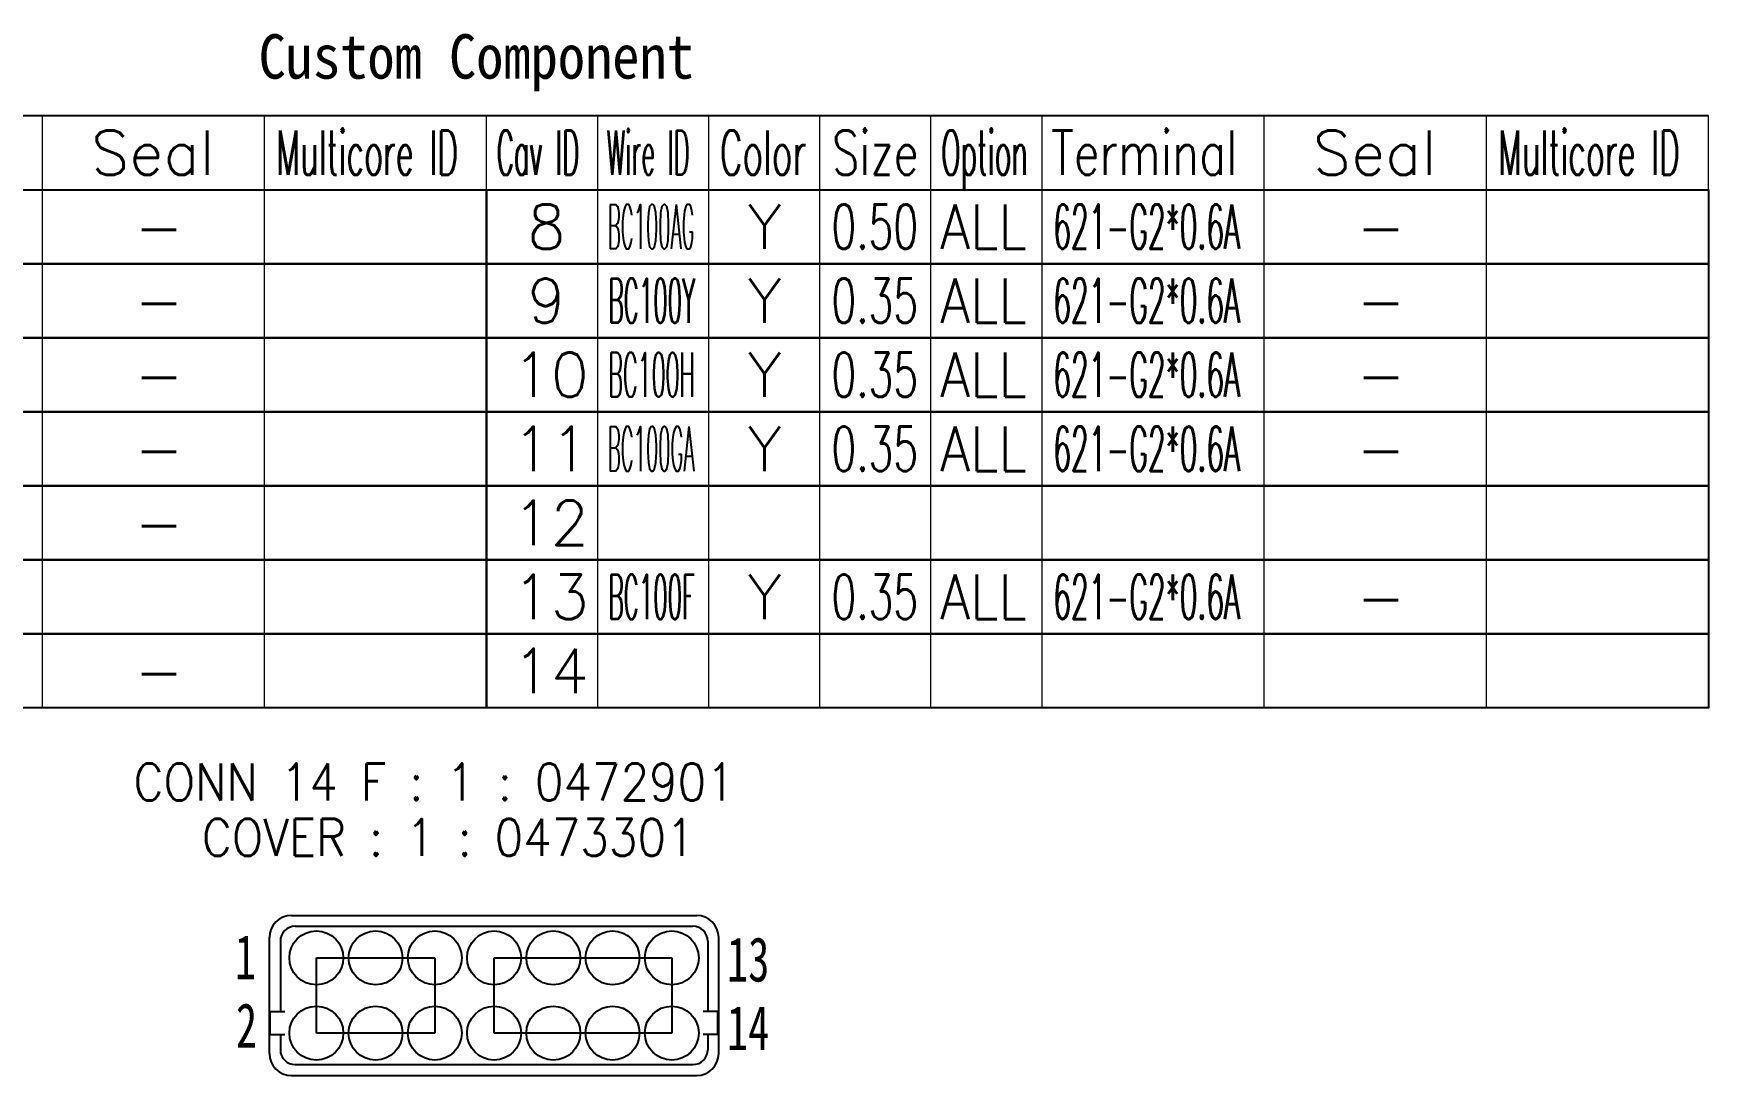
# Model space of a CAD drawing. Header units: inches. Extents: x 47316 to 59086, y 3141 to 11743.
# Drawn here: x 53868.5 to 53981.6, y 8686.1 to 8756.5 of the extents above; entities that cross this region are included whole.
import ezdxf

# ---------------------------------------------------------------- set-up
doc = ezdxf.new("R2010")
doc.units = ezdxf.units.IN
doc.header["$MEASUREMENT"] = 0
doc.layers.add('___SHELL', color=7, linetype='Continuous')
doc.styles.add('MtX_FangSong_GB2312', font='')
doc.styles.get("Standard").update_dxf_attribs({"font": ''})
doc.styles.get('MtX_FangSong_GB2312').set_extended_font_data('FangSong_GB2312')
doc.styles.get('Standard').set_extended_font_data('SimSun')

msp = doc.modelspace()

# ---------------------------------------------------------------- linework, layer by layer
at = {"color": 0, "linetype": 'Continuous', "lineweight": -2}
for p, q in [((53816.62, 8750.97), (53981.62, 8750.97)), ((53816.62, 8745.97), (53981.62, 8745.97))]:
    msp.add_line(p, q, dxfattribs=at)
at = {"color": 7, "linetype": 'Continuous', "lineweight": 15}
for p, q in [((53869.12, 8745.97), (53869.12, 8750.97)), ((53884.12, 8745.97), (53884.12, 8750.97)), ((53899.12, 8745.97), (53899.12, 8750.97)), ((53906.62, 8745.97), (53906.62, 8750.97)), ((53914.12, 8745.97), (53914.12, 8750.97)), ((53921.62, 8745.97), (53921.62, 8750.97)), ((53929.12, 8745.97), (53929.12, 8750.97)), ((53936.62, 8745.97), (53936.62, 8750.97)), ((53951.62, 8745.97), (53951.62, 8750.97)), ((53966.62, 8745.97), (53966.62, 8750.97)), ((53981.62, 8745.97), (53981.62, 8750.97))]:
    msp.add_line(p, q, dxfattribs=at)
at = {"color": 102, "linetype": 'Continuous', "lineweight": 15}
for p, q in [((53869.12, 8740.97), (53869.12, 8745.97)), ((53884.12, 8740.97), (53884.12, 8745.97)), ((53906.62, 8740.97), (53906.62, 8745.97)), ((53914.12, 8740.97), (53914.12, 8745.97)), ((53921.62, 8740.97), (53921.62, 8745.97)), ((53929.12, 8740.97), (53929.12, 8745.97)), ((53936.62, 8740.97), (53936.62, 8745.97)), ((53951.62, 8740.97), (53951.62, 8745.97)), ((53966.62, 8740.97), (53966.62, 8745.97)), ((53869.12, 8735.97), (53869.12, 8740.97)), ((53884.12, 8735.97), (53884.12, 8740.97)), ((53906.62, 8735.97), (53906.62, 8740.97)), ((53914.12, 8735.97), (53914.12, 8740.97)), ((53921.62, 8735.97), (53921.62, 8740.97)), ((53929.12, 8735.97), (53929.12, 8740.97)), ((53936.62, 8735.97), (53936.62, 8740.97)), ((53951.62, 8735.97), (53951.62, 8740.97)), ((53966.62, 8735.97), (53966.62, 8740.97)), ((53869.12, 8730.97), (53869.12, 8735.97)), ((53884.12, 8730.97), (53884.12, 8735.97)), ((53906.62, 8730.97), (53906.62, 8735.97)), ((53914.12, 8730.97), (53914.12, 8735.97)), ((53921.62, 8730.97), (53921.62, 8735.97)), ((53929.12, 8730.97), (53929.12, 8735.97)), ((53936.62, 8730.97), (53936.62, 8735.97)), ((53951.62, 8730.97), (53951.62, 8735.97)), ((53966.62, 8730.97), (53966.62, 8735.97)), ((53869.12, 8725.97), (53869.12, 8730.97)), ((53884.12, 8725.97), (53884.12, 8730.97)), ((53906.62, 8725.97), (53906.62, 8730.97)), ((53914.12, 8725.97), (53914.12, 8730.97)), ((53921.62, 8725.97), (53921.62, 8730.97)), ((53929.12, 8725.97), (53929.12, 8730.97)), ((53936.62, 8725.97), (53936.62, 8730.97)), ((53951.62, 8725.97), (53951.62, 8730.97)), ((53966.62, 8725.97), (53966.62, 8730.97)), ((53869.12, 8720.97), (53869.12, 8725.97)), ((53884.12, 8720.97), (53884.12, 8725.97)), ((53906.62, 8720.97), (53906.62, 8725.97)), ((53914.12, 8720.97), (53914.12, 8725.97)), ((53921.62, 8720.97), (53921.62, 8725.97)), ((53929.12, 8720.97), (53929.12, 8725.97)), ((53936.62, 8720.97), (53936.62, 8725.97)), ((53951.62, 8720.97), (53951.62, 8725.97)), ((53966.62, 8720.97), (53966.62, 8725.97)), ((53869.12, 8715.97), (53869.12, 8720.97)), ((53884.12, 8715.97), (53884.12, 8720.97)), ((53906.62, 8715.97), (53906.62, 8720.97)), ((53914.12, 8715.97), (53914.12, 8720.97)), ((53921.62, 8715.97), (53921.62, 8720.97)), ((53929.12, 8715.97), (53929.12, 8720.97)), ((53936.62, 8715.97), (53936.62, 8720.97)), ((53951.62, 8715.97), (53951.62, 8720.97)), ((53966.62, 8715.97), (53966.62, 8720.97)), ((53869.12, 8710.97), (53869.12, 8715.97)), ((53884.12, 8710.97), (53884.12, 8715.97)), ((53906.62, 8710.97), (53906.62, 8715.97)), ((53914.12, 8710.97), (53914.12, 8715.97)), ((53921.62, 8710.97), (53921.62, 8715.97)), ((53929.12, 8710.97), (53929.12, 8715.97)), ((53936.62, 8710.97), (53936.62, 8715.97)), ((53951.62, 8710.97), (53951.62, 8715.97)), ((53966.62, 8710.97), (53966.62, 8715.97))]:
    msp.add_line(p, q, dxfattribs=at)
at = {"color": 0, "linetype": 'Continuous', "lineweight": -2}
for points in [[(53816.62, 8740.97), (53816.62, 8745.97), (53899.12, 8745.97), (53899.12, 8740.97)], [(53899.12, 8740.97), (53899.12, 8745.97), (53981.62, 8745.97), (53981.62, 8740.97)], [(53816.62, 8735.97), (53816.62, 8740.97), (53899.12, 8740.97), (53899.12, 8735.97)], [(53899.12, 8735.97), (53899.12, 8740.97), (53981.62, 8740.97), (53981.62, 8735.97)], [(53816.62, 8730.97), (53816.62, 8735.97), (53899.12, 8735.97), (53899.12, 8730.97)], [(53899.12, 8730.97), (53899.12, 8735.97), (53981.62, 8735.97), (53981.62, 8730.97)], [(53816.62, 8725.97), (53816.62, 8730.97), (53899.12, 8730.97), (53899.12, 8725.97)], [(53899.12, 8725.97), (53899.12, 8730.97), (53981.62, 8730.97), (53981.62, 8725.97)], [(53816.62, 8720.97), (53816.62, 8725.97), (53899.12, 8725.97), (53899.12, 8720.97)], [(53899.12, 8720.97), (53899.12, 8725.97), (53981.62, 8725.97), (53981.62, 8720.97)], [(53816.62, 8715.97), (53816.62, 8720.97), (53899.12, 8720.97), (53899.12, 8715.97)], [(53899.12, 8715.97), (53899.12, 8720.97), (53981.62, 8720.97), (53981.62, 8715.97)], [(53816.62, 8710.97), (53816.62, 8715.97), (53899.12, 8715.97), (53899.12, 8710.97)], [(53899.12, 8710.97), (53899.12, 8715.97), (53981.62, 8715.97), (53981.62, 8710.97)]]:
    msp.add_lwpolyline(points, close=True, dxfattribs=at)
at = {"layer": '___SHELL', "color": 0, "lineweight": -2}
for p, q in [((53885.95, 8696.96), (53913.29, 8696.96)), ((53886.19, 8696.22), (53913.05, 8696.22)), ((53884.45, 8687.64), (53884.45, 8695.46)), ((53885.19, 8695.22), (53885.19, 8690.47)), ((53914.05, 8695.22), (53914.05, 8690.47)), ((53914.79, 8687.64), (53914.79, 8695.46)), ((53887.62, 8694.09), (53895.62, 8694.09)), ((53887.62, 8689.01), (53887.62, 8694.09)), ((53895.62, 8694.09), (53895.62, 8689.01)), ((53899.62, 8694.09), (53911.62, 8694.09)), ((53899.62, 8689.01), (53899.62, 8694.09)), ((53911.62, 8694.09), (53911.62, 8689.01)), ((53884.51, 8688.91), (53884.51, 8690.47)), ((53884.51, 8690.47), (53885.5, 8690.47)), ((53914.72, 8690.47), (53913.73, 8690.47)), ((53914.72, 8688.91), (53914.72, 8690.47)), ((53884.51, 8688.91), (53885.5, 8688.91)), ((53885.19, 8688.91), (53885.19, 8687.88)), ((53895.62, 8689.01), (53887.62, 8689.01)), ((53911.62, 8689.01), (53899.62, 8689.01)), ((53914.72, 8688.91), (53913.73, 8688.91)), ((53914.05, 8688.91), (53914.05, 8687.88)), ((53885.95, 8686.14), (53913.29, 8686.14)), ((53886.19, 8686.88), (53913.05, 8686.88))]:
    msp.add_line(p, q, dxfattribs=at)
for centre in [(53887.62, 8694.09), (53891.62, 8694.09), (53895.62, 8694.09), (53899.62, 8694.09), (53903.62, 8694.09), (53907.62, 8694.09), (53911.62, 8694.09), (53887.62, 8689.01), (53891.62, 8689.01), (53895.62, 8689.01), (53899.62, 8689.01), (53903.62, 8689.01), (53907.62, 8689.01), (53911.62, 8689.01)]:
    msp.add_circle(centre, 1.82, dxfattribs=at)
for centre, radius, start, end in [((53885.95, 8695.46), 1.5, 90, 180), ((53886.19, 8695.22), 1, 90, 180), ((53913.05, 8695.22), 1, 0, 90), ((53913.29, 8695.46), 1.5, 0, 90), ((53885.95, 8687.64), 1.5, 180, 270), ((53886.19, 8687.88), 1, 180, 270), ((53913.05, 8687.88), 1, 270, 0), ((53913.29, 8687.64), 1.5, 270, 0)]:
    msp.add_arc(centre, radius, start, end, dxfattribs=at)

# ---------------------------------------------------------------- texts
at = {"color": 6, "linetype": 'Continuous', "lineweight": 20, "insert": (53883.72, 8756.47), "char_height": 3, "width": 31.0652, "attachment_point": 1}
msp.add_mtext('\\f黑体|b0|i0|c1|p0;\\W0.9000000000;\\T1.0000000000;\\o\\lCustom Component', dxfattribs=at)
at = {"color": 7, "linetype": 'Continuous', "lineweight": 15, "char_height": 3, "attachment_point": 1}
for s, insert, width in [('\\Fromans.shx;\\W1.0000000000;\\T1.0000000000;\\o\\lSeal', (53872.41, 8749.97), 9.2857), ('\\Fromans.shx;\\W0.5185185185;\\T1.0000000000;\\o\\lMulticore ID', (53884.92, 8749.97), 14), ('\\Fromans.shx;\\W0.4292452830;\\T1.0000000000;\\o\\lCav ID', (53899.8, 8749.97), 6.5), ('\\Fromans.shx;\\W0.4026548673;\\T1.0000000000;\\o\\lWire ID', (53907.23, 8749.97), 6.5), ('\\Fromans.shx;\\W0.5687500000;\\T1.0000000000;\\o\\lColor', (53914.86, 8749.97), 6.5), ('\\Fromans.shx;\\W0.7222222222;\\T1.0000000000;\\o\\lSize', (53922.43, 8749.97), 6.5), ('\\Fromans.shx;\\W0.4595959596;\\T1.0000000000;\\o\\lOption', (53929.82, 8749.97), 6.5), ('\\Fromans.shx;\\W0.7480916031;\\T1.0000000000;\\o\\lTerminal', (53937.23, 8749.97), 14), ('\\Fromans.shx;\\W1.0000000000;\\T1.0000000000;\\o\\lSeal', (53954.91, 8749.97), 9.2857), ('\\Fromans.shx;\\W0.5185185185;\\T1.0000000000;\\o\\lMulticore ID', (53967.42, 8749.97), 14), ('\\Fromans.shx;\\W1.0000000000;\\T1.0000000000;\\o\\l8', (53901.87, 8744.97), 2.8571), ('\\Fromans.shx;\\W1.0000000000;\\T1.0000000000;\\o\\l9', (53901.87, 8739.97), 2.8571), ('\\Fromans.shx;\\W1.0000000000;\\T1.0000000000;\\o\\l10', (53900.87, 8734.97), 5.7143), ('\\Fromans.shx;\\W1.0000000000;\\T1.0000000000;\\o\\l11', (53900.87, 8729.97), 5.7143), ('\\Fromans.shx;\\W1.0000000000;\\T1.0000000000;\\o\\l12', (53900.87, 8724.97), 5.7143), ('\\Fromans.shx;\\W1.0000000000;\\T1.0000000000;\\o\\l13', (53900.87, 8719.97), 5.7143), ('\\Fromans.shx;\\W1.0000000000;\\T1.0000000000;\\o\\l14', (53900.87, 8714.97), 5.7143)]:
    msp.add_mtext(s, dxfattribs=dict(at, insert=insert, width=width))
at = {"color": 21, "linetype": 'Continuous', "lineweight": 15, "char_height": 3, "attachment_point": 1}
for s, insert, width in [('\\Fromans.shx;\\W0.3226950355;\\T1.0000000000;\\o\\lBC100AG', (53907.3, 8744.97), 6.5), ('\\Fromans.shx;\\W0.6500000000;\\T1.0000000000;\\o\\l0.50', (53922.4, 8744.97), 6.5), ('\\Fromans.shx;\\W0.4644549763;\\T1.0000000000;\\o\\l621-G2*0.6A', (53937.38, 8744.97), 14), ('\\Fromans.shx;\\W0.3791666667;\\T1.0000000000;\\o\\lBC100Y', (53907.34, 8739.97), 6.5), ('\\Fromans.shx;\\W0.6500000000;\\T1.0000000000;\\o\\l0.35', (53922.4, 8739.97), 6.5), ('\\Fromans.shx;\\W0.4644549763;\\T1.0000000000;\\o\\l621-G2*0.6A', (53937.38, 8739.97), 14), ('\\Fromans.shx;\\W0.3669354839;\\T1.0000000000;\\o\\lBC100H', (53907.33, 8734.97), 6.5), ('\\Fromans.shx;\\W0.6500000000;\\T1.0000000000;\\o\\l0.35', (53922.4, 8734.97), 6.5), ('\\Fromans.shx;\\W0.4644549763;\\T1.0000000000;\\o\\l621-G2*0.6A', (53937.38, 8734.97), 14), ('\\Fromans.shx;\\W0.3226950355;\\T1.0000000000;\\o\\lBC100GA', (53907.3, 8729.97), 6.5), ('\\Fromans.shx;\\W0.6500000000;\\T1.0000000000;\\o\\l0.35', (53922.4, 8729.97), 6.5), ('\\Fromans.shx;\\W0.4644549763;\\T1.0000000000;\\o\\l621-G2*0.6A', (53937.38, 8729.97), 14), ('\\Fromans.shx;\\W0.3791666667;\\T1.0000000000;\\o\\lBC100F', (53907.34, 8719.97), 6.5), ('\\Fromans.shx;\\W0.6500000000;\\T1.0000000000;\\o\\l0.35', (53922.4, 8719.97), 6.5), ('\\Fromans.shx;\\W0.4644549763;\\T1.0000000000;\\o\\l621-G2*0.6A', (53937.38, 8719.97), 14)]:
    msp.add_mtext(s, dxfattribs=dict(at, insert=insert, width=width))
at = {"color": 140, "linetype": 'Continuous', "lineweight": 15, "char_height": 3, "attachment_point": 1}
for s, insert, width in [('\\Fromans.shx;\\W1.0000000000;\\T1.0000000000;\\o\\lY', (53916.73, 8744.97), 2.5714), ('\\Fromans.shx;\\W0.8750000000;\\T1.0000000000;\\o\\lALL', (53929.74, 8744.97), 6.5), ('\\Fromans.shx;\\W1.0000000000;\\T1.0000000000;\\o\\l-', (53875.33, 8744.97), 3.7143), ('\\Fromans.shx;\\W1.0000000000;\\T1.0000000000;\\o\\l-', (53957.83, 8744.97), 3.7143), ('\\Fromans.shx;\\W1.0000000000;\\T1.0000000000;\\o\\lY', (53916.73, 8739.97), 2.5714), ('\\Fromans.shx;\\W0.8750000000;\\T1.0000000000;\\o\\lALL', (53929.74, 8739.97), 6.5), ('\\Fromans.shx;\\W1.0000000000;\\T1.0000000000;\\o\\l-', (53875.33, 8739.97), 3.7143), ('\\Fromans.shx;\\W1.0000000000;\\T1.0000000000;\\o\\l-', (53957.83, 8739.97), 3.7143), ('\\Fromans.shx;\\W1.0000000000;\\T1.0000000000;\\o\\lY', (53916.73, 8734.97), 2.5714), ('\\Fromans.shx;\\W0.8750000000;\\T1.0000000000;\\o\\lALL', (53929.74, 8734.97), 6.5), ('\\Fromans.shx;\\W1.0000000000;\\T1.0000000000;\\o\\l-', (53875.33, 8734.97), 3.7143), ('\\Fromans.shx;\\W1.0000000000;\\T1.0000000000;\\o\\l-', (53957.83, 8734.97), 3.7143), ('\\Fromans.shx;\\W1.0000000000;\\T1.0000000000;\\o\\lY', (53916.73, 8729.97), 2.5714), ('\\Fromans.shx;\\W0.8750000000;\\T1.0000000000;\\o\\lALL', (53929.74, 8729.97), 6.5), ('\\Fromans.shx;\\W1.0000000000;\\T1.0000000000;\\o\\l-', (53875.33, 8729.97), 3.7143), ('\\Fromans.shx;\\W1.0000000000;\\T1.0000000000;\\o\\l-', (53957.83, 8729.97), 3.7143), ('\\Fromans.shx;\\W1.0000000000;\\T1.0000000000;\\o\\l-', (53875.33, 8724.97), 3.7143), ('\\Fromans.shx;\\W1.0000000000;\\T1.0000000000;\\o\\lY', (53916.73, 8719.97), 2.5714), ('\\Fromans.shx;\\W0.8750000000;\\T1.0000000000;\\o\\lALL', (53929.74, 8719.97), 6.5), ('\\Fromans.shx;\\W1.0000000000;\\T1.0000000000;\\o\\l-', (53957.83, 8719.97), 3.7143), ('\\Fromans.shx;\\W1.0000000000;\\T1.0000000000;\\o\\l-', (53875.33, 8714.97), 3.7143)]:
    msp.add_mtext(s, dxfattribs=dict(at, insert=insert, width=width))
at = {"color": 42, "linetype": 'Continuous', "lineweight": 15, "char_height": 2.5, "attachment_point": 1}
for s, insert, width in [('\\Fromans.shx;\\W0.9000000000;\\T1.0000000000;\\o\\lCONN 14 F : 1 : 0472901', (53875.28, 8707.22), 48.3214), ('\\Fromans.shx;\\W0.9000000000;\\T1.0000000000;\\o\\lCOVER : 1 : 0473301', (53879.89, 8703.47), 39.1071)]:
    msp.add_mtext(s, dxfattribs=dict(at, insert=insert, width=width))
at = {"layer": '___SHELL', "color": 0, "lineweight": -2, "style": 'MtX_FangSong_GB2312', "width": 0.7}
for s, p in [('1', (53882.12, 8692.65)), ('13', (53915.35, 8692.49)), ('2', (53882.19, 8688.03)), ('14', (53915.35, 8687.86))]:
    msp.add_text(s, height=3, dxfattribs=at).set_placement(p)

doc.saveas('drawing.dxf')
